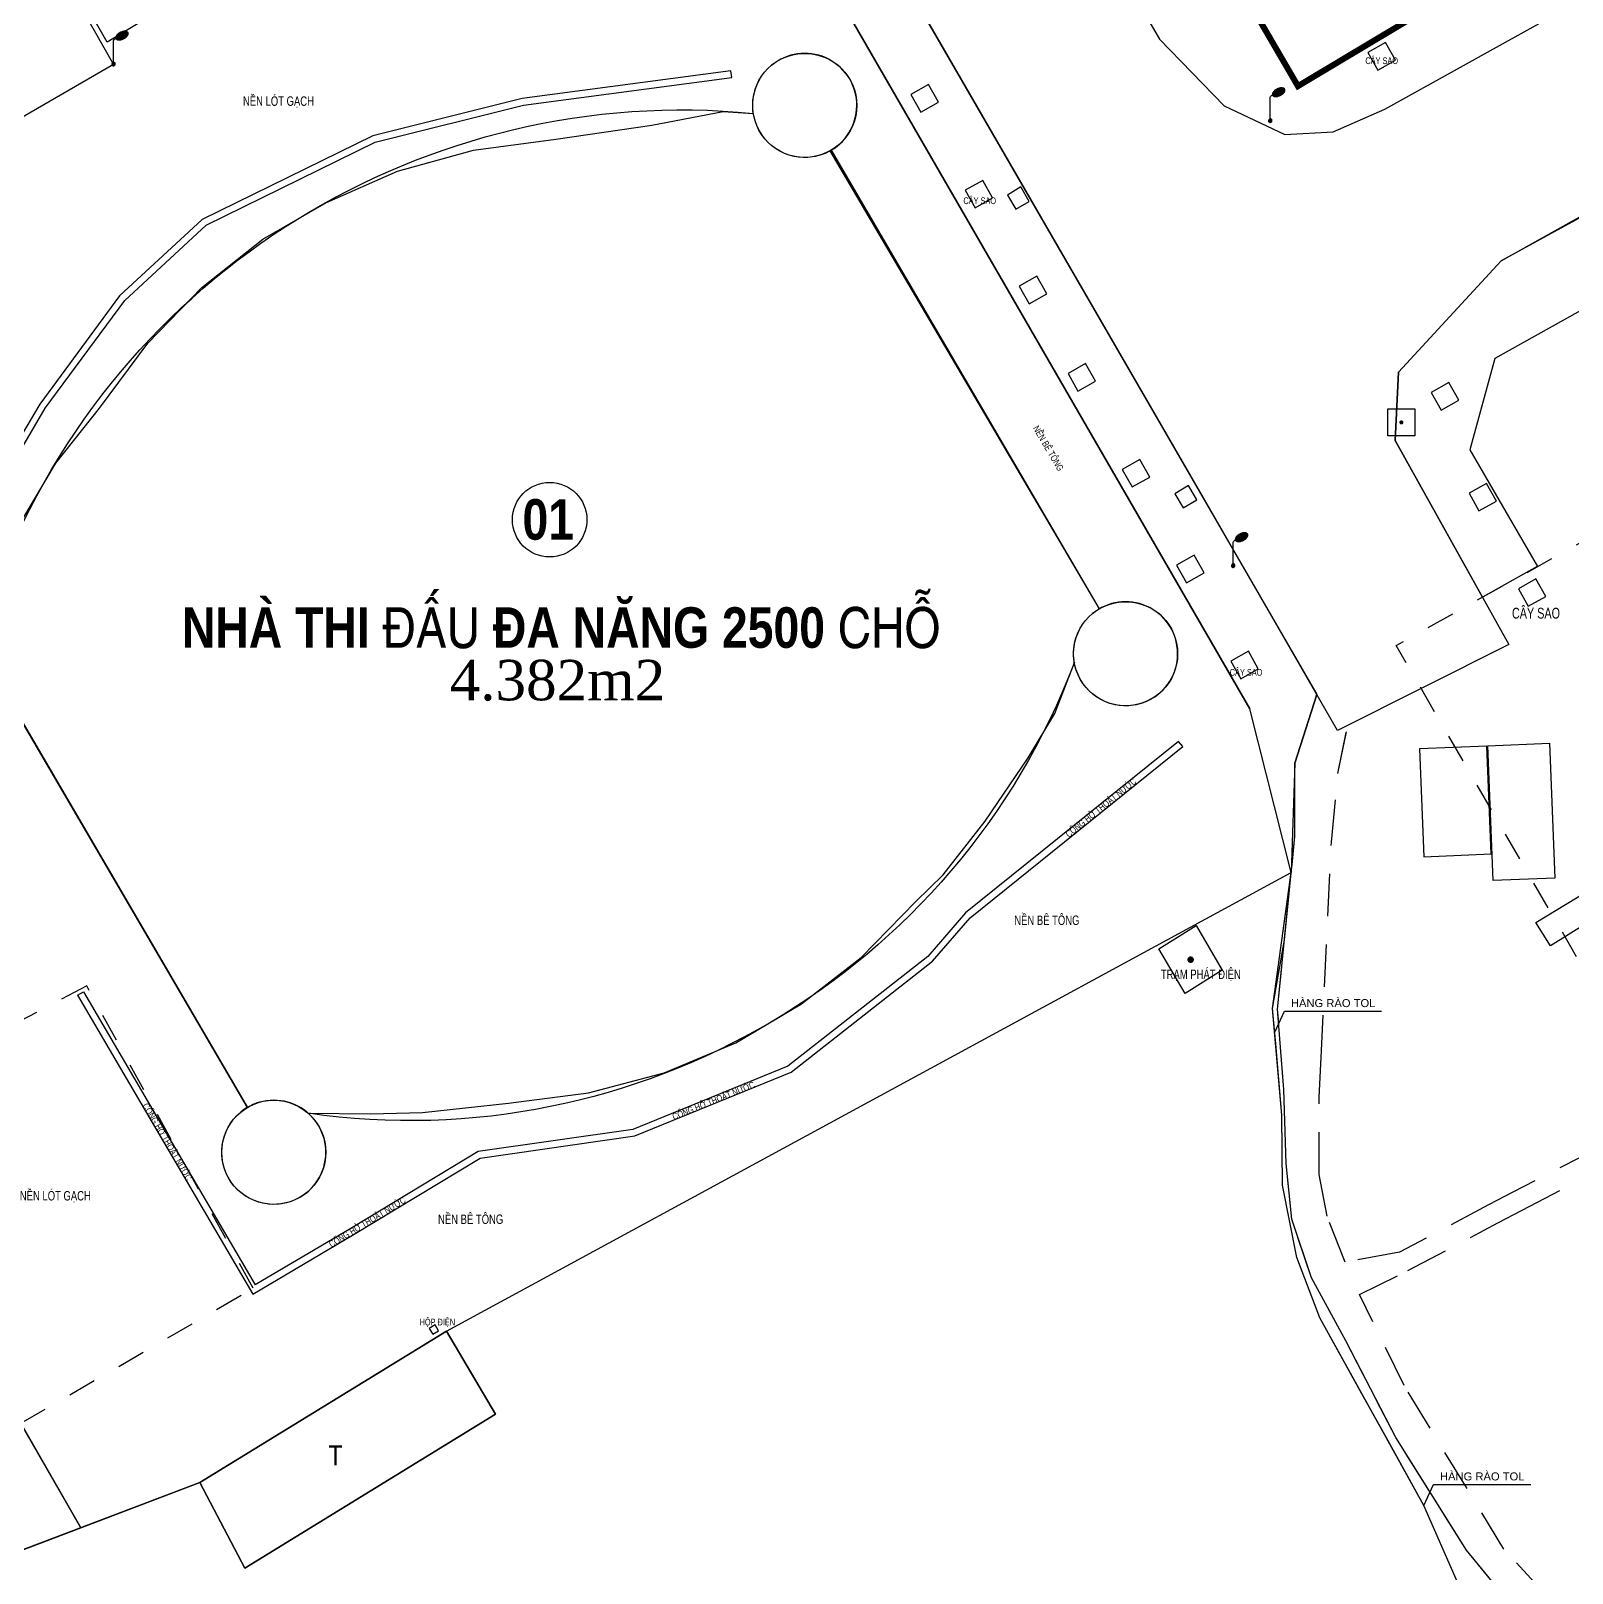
# Model space of a CAD drawing. Header units: millimetres. Extents: x 100 to 288, y -65 to 177.
# Drawn here: x 135.34 to 140.79, y 157.52 to 162.97 of the extents above; entities that cross this region are included whole.
import ezdxf
from ezdxf.enums import TextEntityAlignment as Align

# ---------------------------------------------------------------- set-up
doc = ezdxf.new("R2010")
doc.units = ezdxf.units.MM
doc.header["$LTSCALE"] = 0.3
doc.header["$MEASUREMENT"] = 0
for name, pattern in [('DASHDOTX2', [2, 1, -0.5, 0, -0.5]), ('DASHED2', [0.375, 0.25, -0.125]), ('HIDDEN', [0.375, 0.25, -0.125])]:
    doc.linetypes.add(name, pattern=pattern)
for name, color, linetype in [('12_Diemtoadocoso', 1, 'CONTINUOUS'), ('HATCH1', 8, 'CONTINUOUS'), ('KT', 8, 'CONTINUOUS'), ('Ky hieu', 7, 'CONTINUOUS'), ('THAY', 4, 'CONTINUOUS')]:
    doc.layers.add(name, color=color, linetype=linetype)
doc.styles.add('A4', font='VHELVEN.TTF')
doc.styles.add('DIM', font='VAVON.TTF')
doc.styles.add('VNI', font='VHELVCN.TTF')
doc.linetypes.add('FENCELINE2', pattern='A,0.25,-0.1,[132,ltypeshp.shx,S=0.1,R=0,X=-0.1,Y=0],-0.1,1', length=1.45)
doc.linetypes.add('TL_P', pattern='A,0.5,[130,ltypeshp.shx,S=0.25,R=0,X=0,Y=-0.25],0.5', length=1)

# ---------------------------------------------------------------- blocks, each defined once
blk = doc.blocks.new('Cot den')
at = {"layer": 'Ky hieu', "color": 5, "linetype": 'Continuous'}
for p, q in [((474185.96, 1112245.03), (474185.99, 1112245.09)), ((474185.96, 1112242.67), (474185.96, 1112245.03)), ((474185.99, 1112245.09), (474186.05, 1112245.17)), ((474186.05, 1112245.17), (474186.13, 1112245.23)), ((474186.13, 1112245.23), (474186.19, 1112245.25))]:
    blk.add_line(p, q, dxfattribs=at)
mesh = blk.add_polyface(dxfattribs=at)
corners = [(474186.29, 1112245.16), (474186.24, 1112245.2), (474186.32, 1112245.15), (474186.22, 1112245.22), (474186.39, 1112245.12), (474186.2, 1112245.25), (474186.43, 1112245.12), (474186.19, 1112245.29), (474186.49, 1112245.1), (474186.18, 1112245.32), (474186.53, 1112245.11), (474186.19, 1112245.36), (474186.6, 1112245.11), (474186.19, 1112245.39), (474186.63, 1112245.11), (474186.2, 1112245.43), (474186.71, 1112245.12), (474186.22, 1112245.48), (474186.77, 1112245.14), (474186.25, 1112245.53), (474186.84, 1112245.16), (474186.27, 1112245.57), (474186.9, 1112245.18), (474186.31, 1112245.62), (474186.97, 1112245.21), (474186.34, 1112245.65), (474187.02, 1112245.24), (474186.4, 1112245.7), (474187.09, 1112245.27), (474186.43, 1112245.73), (474187.12, 1112245.3), (474186.5, 1112245.78), (474187.2, 1112245.35), (474186.54, 1112245.8), (474187.23, 1112245.38), (474186.61, 1112245.84), (474187.28, 1112245.42), (474186.66, 1112245.87), (474187.31, 1112245.46), (474186.73, 1112245.9), (474187.35, 1112245.51), (474186.79, 1112245.92), (474187.38, 1112245.55), (474186.85, 1112245.94), (474187.4, 1112245.6), (474186.92, 1112245.96), (474187.42, 1112245.64), (474186.99, 1112245.97), (474187.44, 1112245.69), (474187.03, 1112245.97), (474187.44, 1112245.72), (474187.1, 1112245.97), (474187.44, 1112245.76), (474187.13, 1112245.97), (474187.43, 1112245.79), (474187.42, 1112245.82), (474187.2, 1112245.96), (474187.42, 1112245.82), (474187.4, 1112245.85), (474187.24, 1112245.96), (474187.38, 1112245.88), (474187.3, 1112245.93), (474187.33, 1112245.92)]
mesh.append_faces([[corners[k] for k in face] for face in [(0, 0, 2, 1), (1, 2, 4, 3), (3, 4, 6, 5), (5, 6, 8, 7), (7, 8, 10, 9), (9, 10, 12, 11), (11, 12, 14, 13), (13, 14, 16, 15), (15, 16, 18, 17), (17, 18, 20, 19), (19, 20, 22, 21), (21, 22, 24, 23), (23, 24, 26, 25), (25, 26, 28, 27), (27, 28, 30, 29), (29, 30, 32, 31), (31, 32, 34, 33), (33, 34, 36, 35), (35, 36, 38, 37), (37, 38, 40, 39), (39, 40, 42, 41), (41, 42, 44, 43), (43, 44, 46, 45), (45, 46, 48, 47), (47, 48, 50, 49), (49, 50, 52, 51), (51, 52, 54, 53), (53, 54, 57, 56), (56, 55, 58, 59), (59, 58, 60, 61), (61, 60, 62, 62)]], dxfattribs={"vtx0": -1, "vtx2": -1, "color": 5})
mesh = blk.add_polyface(dxfattribs=at)
corners = [(474185.87, 1112242.53), (474185.86, 1112242.54), (474185.9, 1112242.51), (474185.85, 1112242.55), (474185.91, 1112242.51), (474185.83, 1112242.57), (474185.93, 1112242.5), (474185.82, 1112242.58), (474185.94, 1112242.5), (474185.82, 1112242.59), (474185.96, 1112242.5), (474185.81, 1112242.61), (474185.98, 1112242.5), (474185.8, 1112242.62), (474186, 1112242.5), (474185.8, 1112242.64), (474186.01, 1112242.51), (474185.8, 1112242.66), (474186.03, 1112242.51), (474185.8, 1112242.67), (474186.04, 1112242.52), (474185.8, 1112242.67), (474186.06, 1112242.53), (474185.8, 1112242.69), (474186.06, 1112242.54), (474185.8, 1112242.7), (474186.08, 1112242.55), (474185.81, 1112242.72), (474186.09, 1112242.56), (474185.81, 1112242.73), (474186.11, 1112242.58), (474185.82, 1112242.75), (474186.11, 1112242.58), (474185.82, 1112242.76), (474186.12, 1112242.61), (474185.84, 1112242.78), (474186.12, 1112242.62), (474185.85, 1112242.79), (474186.13, 1112242.64), (474185.86, 1112242.8), (474186.13, 1112242.65), (474185.87, 1112242.81), (474186.13, 1112242.67), (474185.89, 1112242.82), (474186.13, 1112242.68), (474185.9, 1112242.83), (474186.13, 1112242.7), (474185.92, 1112242.83), (474186.13, 1112242.72), (474185.93, 1112242.84), (474186.12, 1112242.73), (474185.95, 1112242.84), (474186.11, 1112242.75), (474185.96, 1112242.84), (474186.11, 1112242.76), (474185.99, 1112242.84), (474186.1, 1112242.77), (474186, 1112242.84), (474186.08, 1112242.79), (474186.02, 1112242.83), (474186.07, 1112242.8), (474186.03, 1112242.83), (474186.06, 1112242.81)]
mesh.append_faces([[corners[k] for k in face] for face in [(0, 0, 2, 1), (1, 2, 4, 3), (3, 4, 6, 5), (5, 6, 8, 7), (7, 8, 10, 9), (9, 10, 12, 11), (11, 12, 14, 13), (13, 14, 16, 15), (15, 16, 18, 17), (17, 18, 20, 19), (21, 20, 22, 23), (23, 22, 24, 25), (25, 24, 26, 27), (27, 26, 28, 29), (29, 28, 30, 31), (31, 30, 32, 33), (33, 32, 34, 35), (35, 34, 36, 37), (37, 36, 38, 39), (39, 38, 40, 41), (41, 40, 42, 43), (43, 42, 44, 45), (45, 44, 46, 47), (47, 46, 48, 49), (49, 48, 50, 51), (51, 50, 52, 53), (53, 52, 54, 55), (55, 54, 56, 57), (57, 56, 58, 59), (59, 58, 60, 61), (61, 60, 62, 62)]], dxfattribs={"vtx0": -1, "vtx2": -1, "color": 5})
blk = doc.blocks.new('12_Diemtoadocoso')
at = {"layer": '12_Diemtoadocoso', "color": 0}
for p, q in [((-1, 1), (1, 1)), ((1, -1), (-1, -1))]:
    blk.add_line(p, q, dxfattribs=at)
at = {"layer": 'HATCH1', "color": 0}
for p, q in [((-1, -1), (-1, 1)), ((1, 1), (1, -1))]:
    blk.add_line(p, q, dxfattribs=at)
at = {"layer": 'HATCH1', "color": 0, "const_width": 0.15}
blk.add_lwpolyline([(-0.075, 0, 1), (0.075, 0, 1)], format="xyb", close=True, dxfattribs=at)
blk = doc.blocks.new('Nha tam')
at = {"layer": 'HATCH1', "style": 'VNI'}
blk.add_text('T', height=2, dxfattribs=at).set_placement((474231.77, 1112286.52, 0.05), align=Align.MIDDLE)
blk = doc.blocks.new('Nha tuong')
at = {"layer": 'Ky hieu'}
h = blk.add_hatch(color=256, dxfattribs=at)
edge = h.paths.add_edge_path()
edge.add_arc((474232.37, 1112270.49), 0.838, -32.4679, 327.5321)

msp = doc.modelspace()

# ---------------------------------------------------------------- linework, layer by layer
at = {"layer": 'HATCH1', "linetype": 'Continuous', "ltscale": 0.7}
for p, q in [((138.16842, 162.54605, 0.24546), (139.11603, 160.92691, 0.24546)), ((138.16842, 162.54605, 0.24546), (139.11603, 160.92691, 0.24546)), ((138.16842, 162.54605, 0.24546), (139.11603, 160.92691, 0.24546)), ((135.15993, 160.78532, 0.24546), (136.10755, 159.16618, 0.24546)), ((135.15993, 160.78532, 0.24546), (136.10755, 159.16618, 0.24546)), ((135.15993, 160.78532, 0.24546), (136.10755, 159.16618, 0.24546))]:
    msp.add_line(p, q, dxfattribs=at)
at = {"layer": 'HATCH1', "ltscale": 5}
for points in [[(136.83523, 168.71646), (136.96458, 168.50226), (136.80477, 168.3349), (136.80167, 168.20668), (136.82691, 168.01878), (136.869, 167.88895), (137.15973, 167.34464), (137.35414, 167.0031), (137.53645, 166.68759), (137.7956, 166.23674), (137.95595, 165.96715), (138.10614, 165.71078), (139.78877, 162.82167)], [(146.39566, 165.43302), (146.22001, 165.32753), (145.34318, 164.83763), (144.46336, 164.34747), (143.5995, 163.8661), (140.98526, 162.40199), (140.53536, 162.1553), (140.17272, 161.7625), (140.16146, 161.52183), (140.56186, 160.80102), (139.95728, 160.49727), (139.46595, 161.34889), (136.86612, 165.84684), (136.36399, 166.70772), (135.86658, 167.28166), (135.40498, 167.51516), (135.09943, 167.273)], [(134.45466, 165.95162), (136.07276, 163.20696), (135.61215, 162.92833), (134.202, 165.39684)], [(140.66301, 161.07604), (140.46896, 160.96825), (140.16146, 161.52183), (140.17272, 161.7625), (140.53536, 162.1553), (146.39566, 165.43302), (146.78225, 165.48246), (147.18299, 164.71746), (146.59941, 164.39153), (146.47591, 164.65596), (146.38671, 164.81817), (146.06411, 164.91071), (140.51313, 161.81047), (140.42463, 161.48837), (140.66343, 161.07628)], [(139.07142, 163.37944), (139.32892, 162.9381), (139.55741, 162.70359), (139.77069, 162.60223), (139.94186, 162.61148), (140.12464, 162.69123), (140.72259, 163.02387)], [(140.65223, 157.31054), (140.41322, 157.60312), (140.1629, 158.00073), (139.98652, 158.34232), (139.86493, 158.56396), (139.79562, 158.77174), (139.77622, 158.96844), (139.7679, 159.22886), (139.74568, 159.51359), (139.80667, 160.12308), (139.80664, 160.38171), (139.88367, 160.62485)], [(135.052, 155.00333), (136.87561, 155.68735), (137.10444, 155.69477), (138.3396, 155.99144), (139.23832, 156.37665), (139.91888, 156.96695), (140.01595, 156.99632), (140.08791, 157.02282), (140.50975, 157.26764), (140.38083, 157.48977), (140.26212, 157.76009), (139.89489, 158.42311), (139.81335, 158.63622), (139.76306, 158.89102), (139.76051, 159.13907), (139.72721, 159.51515), (139.79392, 159.99571)], [(135.51843, 157.6817), (135.93887, 157.84125), (136.81081, 158.37618), (139.79392, 159.99571)]]:
    msp.add_lwpolyline(points, dxfattribs=at)
msp.add_lwpolyline([(135.40498, 167.51516), (135.86658, 167.28166), (136.36399, 166.70772), (139.88367, 160.62485), (139.80664, 160.38171), (139.79392, 159.99571), (139.64786, 160.57388), (136.02869, 166.83732), (135.3426, 167.05104), (134.19745, 166.16381), (134.08023, 166.36248, -0.2952529), (134.08536, 166.48717), (135.40498, 167.51516), (135.86658, 167.28166)], format="xyb", close=True, dxfattribs=at)
at = {"layer": 'HATCH1'}
for points in [[(146.39566, 165.43302), (146.22001, 165.32753), (145.34318, 164.83763), (144.46336, 164.34747), (143.5995, 163.8661), (140.98526, 162.40199), (140.53536, 162.1553), (140.17272, 161.7625), (140.16146, 161.52183), (140.56186, 160.80102), (139.95728, 160.49727), (139.46595, 161.34889), (136.86612, 165.84684), (136.36399, 166.70772), (135.86658, 167.28166), (135.40498, 167.51516), (135.09943, 167.273)], [(134.45466, 165.95162), (136.07276, 163.20696), (135.61215, 162.92833), (134.202, 165.39684)], [(139.07142, 163.37944), (139.32892, 162.9381), (139.55741, 162.70359), (139.77069, 162.60223), (139.94186, 162.61148), (140.12464, 162.69123), (140.72259, 163.02387)], [(137.81485, 162.82656), (137.07805, 162.72905), (136.54966, 162.59705), (135.94736, 162.30161), (135.6558, 162.03217), (135.3741, 161.65002), (135.15647, 161.2835), (135.18128, 161.27447), (135.39326, 161.63589), (135.67362, 162.01622), (135.96097, 162.28177), (136.55788, 162.57456), (137.08251, 162.70562), (137.81798, 162.80296), (137.81485, 162.82656)], [(135.50736, 159.56265), (136.1259, 158.50674), (136.48462, 158.71844), (136.92976, 158.98712), (137.47514, 159.06553), (138.02775, 159.29055), (138.52643, 159.68213), (138.66041, 159.8361), (139.4108, 160.44028), (139.39587, 160.45882), (138.64383, 159.85333), (138.50995, 159.69946), (138.01567, 159.31134), (137.46886, 159.08868), (136.92159, 159.01), (136.47242, 158.73889), (136.13437, 158.53938)], [(136.81081, 158.37618), (139.79392, 159.99571)], [(135.50736, 159.56265), (135.5279, 159.57468), (136.13437, 158.53938)], [(139.73557, 159.4316), (139.76959, 159.50588), (140.11299, 159.50588)], [(135.30669, 158.05077), (135.51843, 157.6817)], [(140.26212, 157.76009), (140.29614, 157.83437), (140.63953, 157.83437)]]:
    msp.add_lwpolyline(points, dxfattribs=at)
at = {"layer": 'HATCH1', "linetype": 'FENCELINE2', "ltscale": 2}
msp.add_lwpolyline([(134.19745, 166.16381), (135.3426, 167.05104), (136.02869, 166.83732), (139.64786, 160.57388)], dxfattribs=at)
at = {"layer": 'HATCH1', "linetype": 'FENCELINE2'}
for points in [[(135.63441, 162.84947), (133.88225, 161.83534), (132.80584, 163.69441), (132.47602, 164.27318), (133.35477, 164.77617), (134.25979, 165.26423), (135.63441, 162.84947)], [(139.23832, 156.37665), (139.91888, 156.96695), (140.00836, 156.99352), (140.08791, 157.02282), (140.30897, 157.15103), (140.50982, 157.26752), (140.38083, 157.48977), (140.26212, 157.76009), (140.13654, 157.98835), (140.03775, 158.16541), (139.89489, 158.42311), (139.81335, 158.63622), (139.76306, 158.89102), (139.76051, 159.13907), (139.73969, 159.39048), (139.72721, 159.51515), (139.77017, 159.75829), (139.78653, 159.92177), (139.79392, 159.99571), (139.64786, 160.57388)], [(135.93887, 157.84125), (134.14911, 157.16206)]]:
    msp.add_lwpolyline(points, dxfattribs=at)
at = {"layer": 'HATCH1', "ltscale": 5}
for points in [[(132.47602, 164.27318), (133.35477, 164.77617), (134.25979, 165.26423), (135.63441, 162.84947), (133.88225, 161.83534)], [(134.88429, 158.78222), (134.77767, 158.72447), (134.95777, 158.39196), (134.85385, 158.31981), (134.91189, 158.21776), (134.19874, 157.81016), (134.13554, 157.90772), (134.01822, 157.85907), (133.82647, 158.17768), (133.73527, 158.12173), (134.29093, 157.21588), (135.51843, 157.6817)], [(136.81081, 158.37618), (136.98284, 158.08232), (136.09833, 157.5389), (135.93887, 157.84125)]]:
    msp.add_lwpolyline(points, close=True, dxfattribs=at)
at = {"layer": 'HATCH1', "lineweight": 35}
msp.add_lwpolyline([(139.55103, 164.14791), (139.13558, 163.93258), (139.81696, 162.77377), (140.24272, 163.02825)], close=True, dxfattribs=at)
at = {"layer": 'HATCH1'}
for points in [[(140.09945, 162.82895), (140.16168, 162.86401), (140.12662, 162.92624), (140.06439, 162.89118)], [(138.48537, 162.68126), (138.5476, 162.71631), (138.51255, 162.77855), (138.45031, 162.74349)], [(138.67692, 162.34272), (138.73916, 162.37778), (138.7041, 162.44001), (138.64187, 162.40496)], [(138.8208, 162.33821), (138.86879, 162.36584), (138.8392, 162.41704), (138.79146, 162.38727)], [(138.86848, 162.00419), (138.93071, 162.03924), (138.89565, 162.10148), (138.83342, 162.06642)], [(139.04056, 161.69567), (139.10279, 161.73073), (139.06773, 161.79296), (139.0055, 161.75791)], [(140.32311, 161.62864), (140.38534, 161.66369), (140.35029, 161.72593), (140.28805, 161.69087)], [(139.23211, 161.35714), (139.29434, 161.3922), (139.25929, 161.45443), (139.19705, 161.41937)], [(139.41213, 161.28378), (139.46011, 161.31141), (139.43052, 161.3626), (139.38279, 161.33284)], [(140.45674, 161.27251), (140.51897, 161.30757), (140.48392, 161.36981), (140.42168, 161.33475)], [(139.42366, 161.0186), (139.4859, 161.05366), (139.45084, 161.11589), (139.3886, 161.08084)], [(139.61522, 160.68007), (139.67745, 160.71513), (139.64239, 160.77736), (139.58016, 160.7423)], [(136.74941, 158.38532), (136.76186, 158.36502), (136.78216, 158.37747), (136.76971, 158.39777)]]:
    msp.add_lwpolyline(points, close=True, dxfattribs=at)
at = {"layer": 'HATCH1', "ltscale": 5}
for points, elevation in [([(138.16842, 162.54605, 1.0836009), (137.95859, 162.84647, 5.0499224)], 0.24546), ([(138.16842, 162.54605, -0.922849), (137.95859, 162.84647, -5.0499224)], 0.24546), ([(139.30172, 160.60963, 1.0836009), (139.09189, 160.91004, 5.0499224)], 0.07708), ([(139.30172, 160.60963, -0.922849), (139.09189, 160.91004, -5.0499224)], 0.07708), ([(139.02775, 160.73697, -0.3508458), (136.32216, 159.14523, -0.8683601)], 0.07708), ([(136.29323, 158.8489, -0.922849), (136.0834, 159.14931, -5.0499224)], 0.07708), ([(136.29323, 158.8489, 1.0836009), (136.0834, 159.14931, 5.0499224)], 0.07708)]:
    msp.add_lwpolyline(points, format="xyb", dxfattribs=dict(at, elevation=elevation))
msp.add_lwpolyline([(135.22824, 161.03237, -0.3366365), (137.89393, 162.6766, -1.1827106)], format="xyb", dxfattribs=at)
at = {"layer": 'HATCH1', "linetype": 'Continuous', "ltscale": 0.7}
for points in [[(135.22824, 161.03237), (135.30255, 161.22446), (135.43, 161.44176), (135.58467, 161.63582), (135.7549, 161.86545), (135.94618, 162.06158), (136.16126, 162.23186), (136.38634, 162.36142), (136.6371, 162.47189), (136.90511, 162.54698), (137.19636, 162.58484), (137.53592, 162.63426), (137.53592, 162.63426), (137.78717, 162.68309), (137.89393, 162.6766)], [(136.32216, 159.14523), (136.54152, 159.14327), (136.72507, 159.14798), (137.02954, 159.18131), (137.31138, 159.21788), (137.57854, 159.28879), (137.83162, 159.39384), (138.06357, 159.53139), (138.27514, 159.69575), (138.46852, 159.89378), (138.56397, 159.98774), (138.7131, 160.17756), (138.86444, 160.40006), (138.95844, 160.55778), (139.02775, 160.73697)], [(140.48825, 160.44321), (140.70617, 160.45199), (140.72533, 159.97618), (140.50741, 159.96741), (140.48825, 160.44321)], [(136.81081, 158.37618), (135.93887, 157.84125), (136.09833, 157.5389), (136.98284, 158.08232), (136.81081, 158.37618)]]:
    msp.add_lwpolyline(points, dxfattribs=at)
at = {"layer": 'HATCH1', "ltscale": 5, "elevation": 0.24546}
for points in [[(138.16439, 162.54376), (139.11603, 160.92691)], [(136.10755, 159.16618), (135.15993, 160.78532)]]:
    msp.add_lwpolyline(points, dxfattribs=at)
at = {"layer": 'HATCH1', "elevation": 0}
msp.add_lwpolyline([(140.63103, 160.93568), (140.69327, 160.97074), (140.65821, 161.03297), (140.59598, 160.99792)], close=True, dxfattribs=at)
at = {"layer": 'HATCH1', "linetype": 'HIDDEN', "ltscale": 2}
for points in [[(140.65223, 157.31054), (140.41322, 157.60312), (140.1629, 158.00073), (139.98652, 158.34232), (139.86493, 158.56396), (139.79562, 158.77174), (139.77622, 158.96844), (139.7679, 159.22886), (139.74568, 159.51359), (139.80667, 160.12308), (139.80664, 160.38171), (139.88367, 160.62485)], [(141.09842, 159.13585), (140.57626, 158.86682), (140.49075, 158.82192), (140.17627, 158.65502), (139.98391, 158.61969), (139.92057, 158.7818), (139.89258, 158.92906), (139.89236, 159.20283), (139.90004, 159.34203), (139.93587, 160.10283), (139.95878, 160.34544), (139.99334, 160.51538)], [(141.09842, 159.13585), (140.57626, 158.86682), (140.49075, 158.82192), (140.17627, 158.65502), (139.98391, 158.61969), (139.92057, 158.7818), (139.89258, 158.92906), (139.89236, 159.20283), (139.90004, 159.34203), (139.93587, 160.10283), (139.95878, 160.34544), (139.98819, 160.49002)], [(140.85943, 157.26338), (140.54527, 157.60647), (140.19247, 158.18387), (140.03473, 158.50582), (140.20572, 158.58978), (140.52409, 158.75875), (140.60922, 158.80345), (141.13121, 159.07239)], [(140.85943, 157.26338), (140.54527, 157.60647), (140.19247, 158.18387), (140.03473, 158.50582), (140.20572, 158.58978), (140.52409, 158.75875), (140.60922, 158.80345), (141.13121, 159.07239)]]:
    msp.add_lwpolyline(points, dxfattribs=at)
at = {"layer": 'HATCH1', "linetype": 'TL_P', "ltscale": 0.5}
msp.add_lwpolyline([(140.70905, 159.73696), (140.65717, 159.81884), (141.45408, 160.30144), (141.79409, 160.5162), (141.84169, 160.44195)], close=True, dxfattribs=at)
at = {"layer": 'HATCH1', "linetype": 'Continuous', "ltscale": 0.7}
for points in [[(140.26212, 160.05156), (140.50002, 160.06114), (140.48469, 160.44179), (140.24679, 160.43221)], [(139.54999, 159.65029), (139.4188, 159.56797), (139.32632, 159.72614), (139.45751, 159.80845)]]:
    msp.add_lwpolyline(points, close=True, dxfattribs=at)
at = {"layer": 'HATCH1', "linetype": 'DASHED2'}
msp.add_lwpolyline([(136.1275, 158.52756), (135.53942, 159.59508), (134.69923, 159.15078), (134.88429, 158.78222), (135.30669, 158.05077), (136.1275, 158.52756)], dxfattribs=at)
at = {"layer": 'HATCH1', "linetype": 'Continuous', "ltscale": 0.7}
for centre in [(138.07558, 162.70469, 0.24546), (138.07558, 162.70469, 0.24546), (138.07558, 162.70469, 0.24546), (139.20888, 160.76827, 0.07708), (139.20888, 160.76827, 0.07708), (139.20888, 160.76827, 0.07708), (136.20039, 159.00754, 0.07708), (136.20039, 159.00754, 0.07708), (136.20039, 159.00754, 0.07708)]:
    msp.add_circle(centre, 0.18381, dxfattribs=at)
at = {"layer": 'HATCH1'}
msp.add_circle((137.17466, 161.24148), 0.1316, dxfattribs=at)
at = {"layer": 'KT', "linetype": 'DASHDOTX2', "lineweight": -2, "ltscale": 0.0005, "flags": 128}
msp.add_lwpolyline([(146.55185, 165.89217), (141.44051, 173.55514), (138.50822, 172.00928, 0.1199755), (137.96703, 171.5302), (135.80479, 168.41503, -0.0751899), (135.23025, 167.8034), (129.23572, 163.06135), (136.47891, 150.65653), (143.62361, 154.82832), (140.16447, 160.79761), (147.18299, 164.71746), (147.07065, 164.95796), (146.58091, 165.84862), (146.55185, 165.89217)], format="xyb", dxfattribs=at)
at = {"layer": 'THAY', "linetype": 'DASHDOTX2', "lineweight": -2, "ltscale": 0.3, "const_width": 0.02143, "flags": 128}
msp.add_lwpolyline([(139.81753, 162.77277), (140.24329, 163.02725), (142.07636, 164.05185), (142.20724, 164.13704), (142.69581, 164.41495), (143.15278, 164.67489), (143.56015, 164.91637), (143.88954, 165.11163), (143.94888, 165.14681), (143.96633, 165.1572), (144.07607, 165.2185), (144.32398, 165.35695), (144.59283, 165.50711), (145.62341, 166.08269), (141.35166, 172.48693), (141.00891, 172.57397), (139.04062, 171.53631), (138.73569, 171.46844), (136.83296, 168.72021), (136.96458, 168.50226), (136.80477, 168.3349), (136.80167, 168.20668), (136.82691, 168.01878), (136.869, 167.88895), (137.15973, 167.34464), (137.53645, 166.68759), (139.81753, 162.77277)], dxfattribs=at)

# ---------------------------------------------------------------- block references
at = {"layer": 'HATCH1', "xscale": 0.03504980631987564, "yscale": 0.03504980634066435, "zscale": 0.03504980631806899}
for p in [(-16484.4918, -38821.03961), (-16480.40634, -38821.23941), (-16480.53741, -38822.81088)]:
    msp.add_blockref('Cot den', p, dxfattribs=at)
at = {"layer": 'HATCH1', "xscale": 0.04761927266360017, "yscale": 0.04761927266372368, "zscale": 0.04761927266286928, "rotation": 359.7850920779412}
msp.add_blockref('12_Diemtoadocoso', (140.18298, 161.58516), dxfattribs=at)
at = {"layer": 'HATCH1', "linetype": 'Continuous', "ltscale": 0.7}
for name, p, xscale, yscale, zscale in [('Nha tuong', (-6509.26265, -15434.25826), 0.01401992252795026, 0.01401992248637374, 0.0140199225272275), ('Nha tam', (-16485.31349, -38827.48995, -0.00165), 0.03504980631987564, 0.03504980634066435, 0.03504980631806899)]:
    msp.add_blockref(name, p, dxfattribs=dict(at, xscale=xscale, yscale=yscale, zscale=zscale))

# ---------------------------------------------------------------- texts
at = {"layer": 'HATCH1', "style": 'DIM', "width": 0.75}
for s, height, p in [('CAÂY SAO', 0.02381, (140.0556, 162.85046)), ('NEÀN LOÙT GAÏCH', 0.0333335, (136.09133, 162.70319)), ('CAÂY SAO', 0.02381, (138.63589, 162.35612)), ('CAÂY SAO', 0.038095, (140.57333, 160.8924)), ('CAÂY SAO', 0.02381, (139.57667, 160.69068)), ('NEÀN BEÂ TOÂNG', 0.0333335, (138.81555, 159.81051)), ('TRAÏM PHAÙT ÑIEÄN', 0.0333335, (139.33336, 159.61955)), ('NEÀN LOÙT GAÏCH', 0.0333335, (135.30332, 158.83752)), ('NEÀN BEÂ TOÂNG', 0.0333335, (136.7804, 158.7546)), ('HOÄP ÑIEÄN', 0.02381, (136.71519, 158.39609))]:
    msp.add_text(s, height=height, dxfattribs=at).set_placement(p)
for s, rotation, p in [('NEÀN BEÂ TOÂNG', 300.40765, (138.8806, 161.56482)), ('COÁNG HÔÛ THOAÙT NÖÔÙC', 39.00702, (139.00872, 160.11759)), ('COÁNG HÔÛ THOAÙT NÖÔÙC', 21.92547, (137.61372, 159.12083)), ('COÁNG HÔÛ THOAÙT NÖÔÙC', 300.47319, (135.73511, 159.17254)), ('COÁNG HÔÛ THOAÙT NÖÔÙC', 31.42469, (136.40411, 158.67009))]:
    msp.add_text(s, height=0.0238096, rotation=rotation, dxfattribs=at).set_placement(p)
at = {"layer": 'HATCH1', "linetype": 'DASHDOTX2', "char_height": 0.1428578, "width": 3.2960884, "attachment_point": 2}
for s, insert in [('{\\fVNI-Helve-Condense|b1|i0|c0|p2;01}', (137.16965, 161.31397)), ('{\\fVNI-Helve-Condense|b1|i0|c0|p2;NHAØ THI ÑAÁU ÑA NAÊNG 2500 CHOÃ}', (137.2153, 160.93217)), ('{\\fTimes New Roman|b0|i0|c0|p18;4.382m2}', (137.20217, 160.74665))]:
    msp.add_mtext(s, dxfattribs=dict(at, insert=insert))
at = {"layer": 'HATCH1', "extrusion": (-0.005701, 0.012619, 0.999904), "char_height": 0.0282631, "attachment_point": 2, "text_direction": (0.999984, 0, 0.005702), "style": 'A4'}
for insert in [(139.94187, 159.54867, 0.01178), (140.46842, 157.87716, 0.01178)]:
    msp.add_mtext('HAØNG RAØO TOL', dxfattribs=dict(at, insert=insert))

doc.saveas('drawing.dxf')
